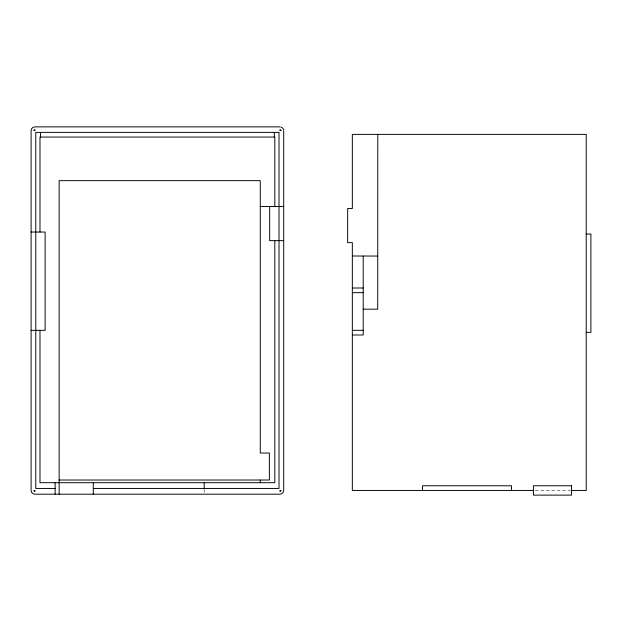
<?xml version="1.0" encoding="UTF-8"?>
<svg xmlns="http://www.w3.org/2000/svg" width="622" height="622" viewBox="0 0 622 622"><rect width="100%" height="100%" fill="white"/><g stroke="black" fill="none" stroke-linecap="round" stroke-linejoin="round"><path stroke-width="0.47" stroke-dasharray="3.11 2.33" d="M535.309 490.447L570.607 490.447M204.172 489.405L204.172 493.238"/><path stroke-width="0.93" d="M363.201 309.181L377.717 309.181L377.779 134.383M279.947 126.872L34.84 126.872L32.974 127.37L31.598 128.746L31.1 130.612L31.1 490.455L31.598 492.329L32.974 493.697L34.84 494.195L279.947 494.195L281.82 493.697L283.189 492.329L283.694 490.455L283.694 130.612M260.276 206.512L283.694 206.512M31.1 232.045L45.134 232.045L45.134 330.352L31.1 330.352M586.219 234.043L590.9 234.043L590.9 332.35L586.219 332.35M283.694 240.636L269.66 240.636L269.66 206.512M352.34 256L377.717 256.07M352.34 288.002L363.201 288.002M352.34 292.667L363.201 292.667M352.34 330.329L363.201 330.329M352.34 335.001L363.201 335.001L363.201 256.07M59.144 480.021L269.38 480.021L269.38 453.034L260.276 453.034L260.276 180.652L59.144 180.652L59.144 494.195M55.117 488.449L35.781 488.449L35.781 132.385L279.014 132.385L279.014 488.449L93.277 488.449M533.404 490.447L352.34 490.447L352.34 242.634L347.667 242.634L347.667 208.51L352.34 208.51L352.34 134.383L586.219 134.383L586.219 490.447L571.556 490.447M280.919 126.997L282.598 127.969L283.562 129.648M511.509 490.447L511.509 485.766L422.509 485.766L422.509 490.447M274.807 206.512L274.807 137.065L39.987 137.065L39.987 232.045M274.807 240.636L274.807 482.695L39.987 482.695L39.987 330.352M274.333 132.385L274.333 137.065M260.276 480.021L260.276 482.695M204.172 482.695L204.172 488.449M93.277 482.695L93.277 494.195M55.117 482.695L55.117 494.195M40.453 132.385L40.453 137.065M34.84 130.612L33.876 130.612A0.972 0.972 0 0 1 34.84 129.648L34.84 130.612M280.919 130.612L279.947 130.612L279.947 129.648A0.972 0.972 0 0 1 280.919 130.612M571.556 485.766L533.404 485.766L533.404 495.128L571.556 495.128L571.556 485.766M34.84 490.455L33.876 490.455A0.972 0.972 0 0 0 34.84 491.427L34.84 490.455M280.919 490.455L279.947 490.455L279.947 491.427A0.972 0.972 0 0 0 280.919 490.455"/></g></svg>
